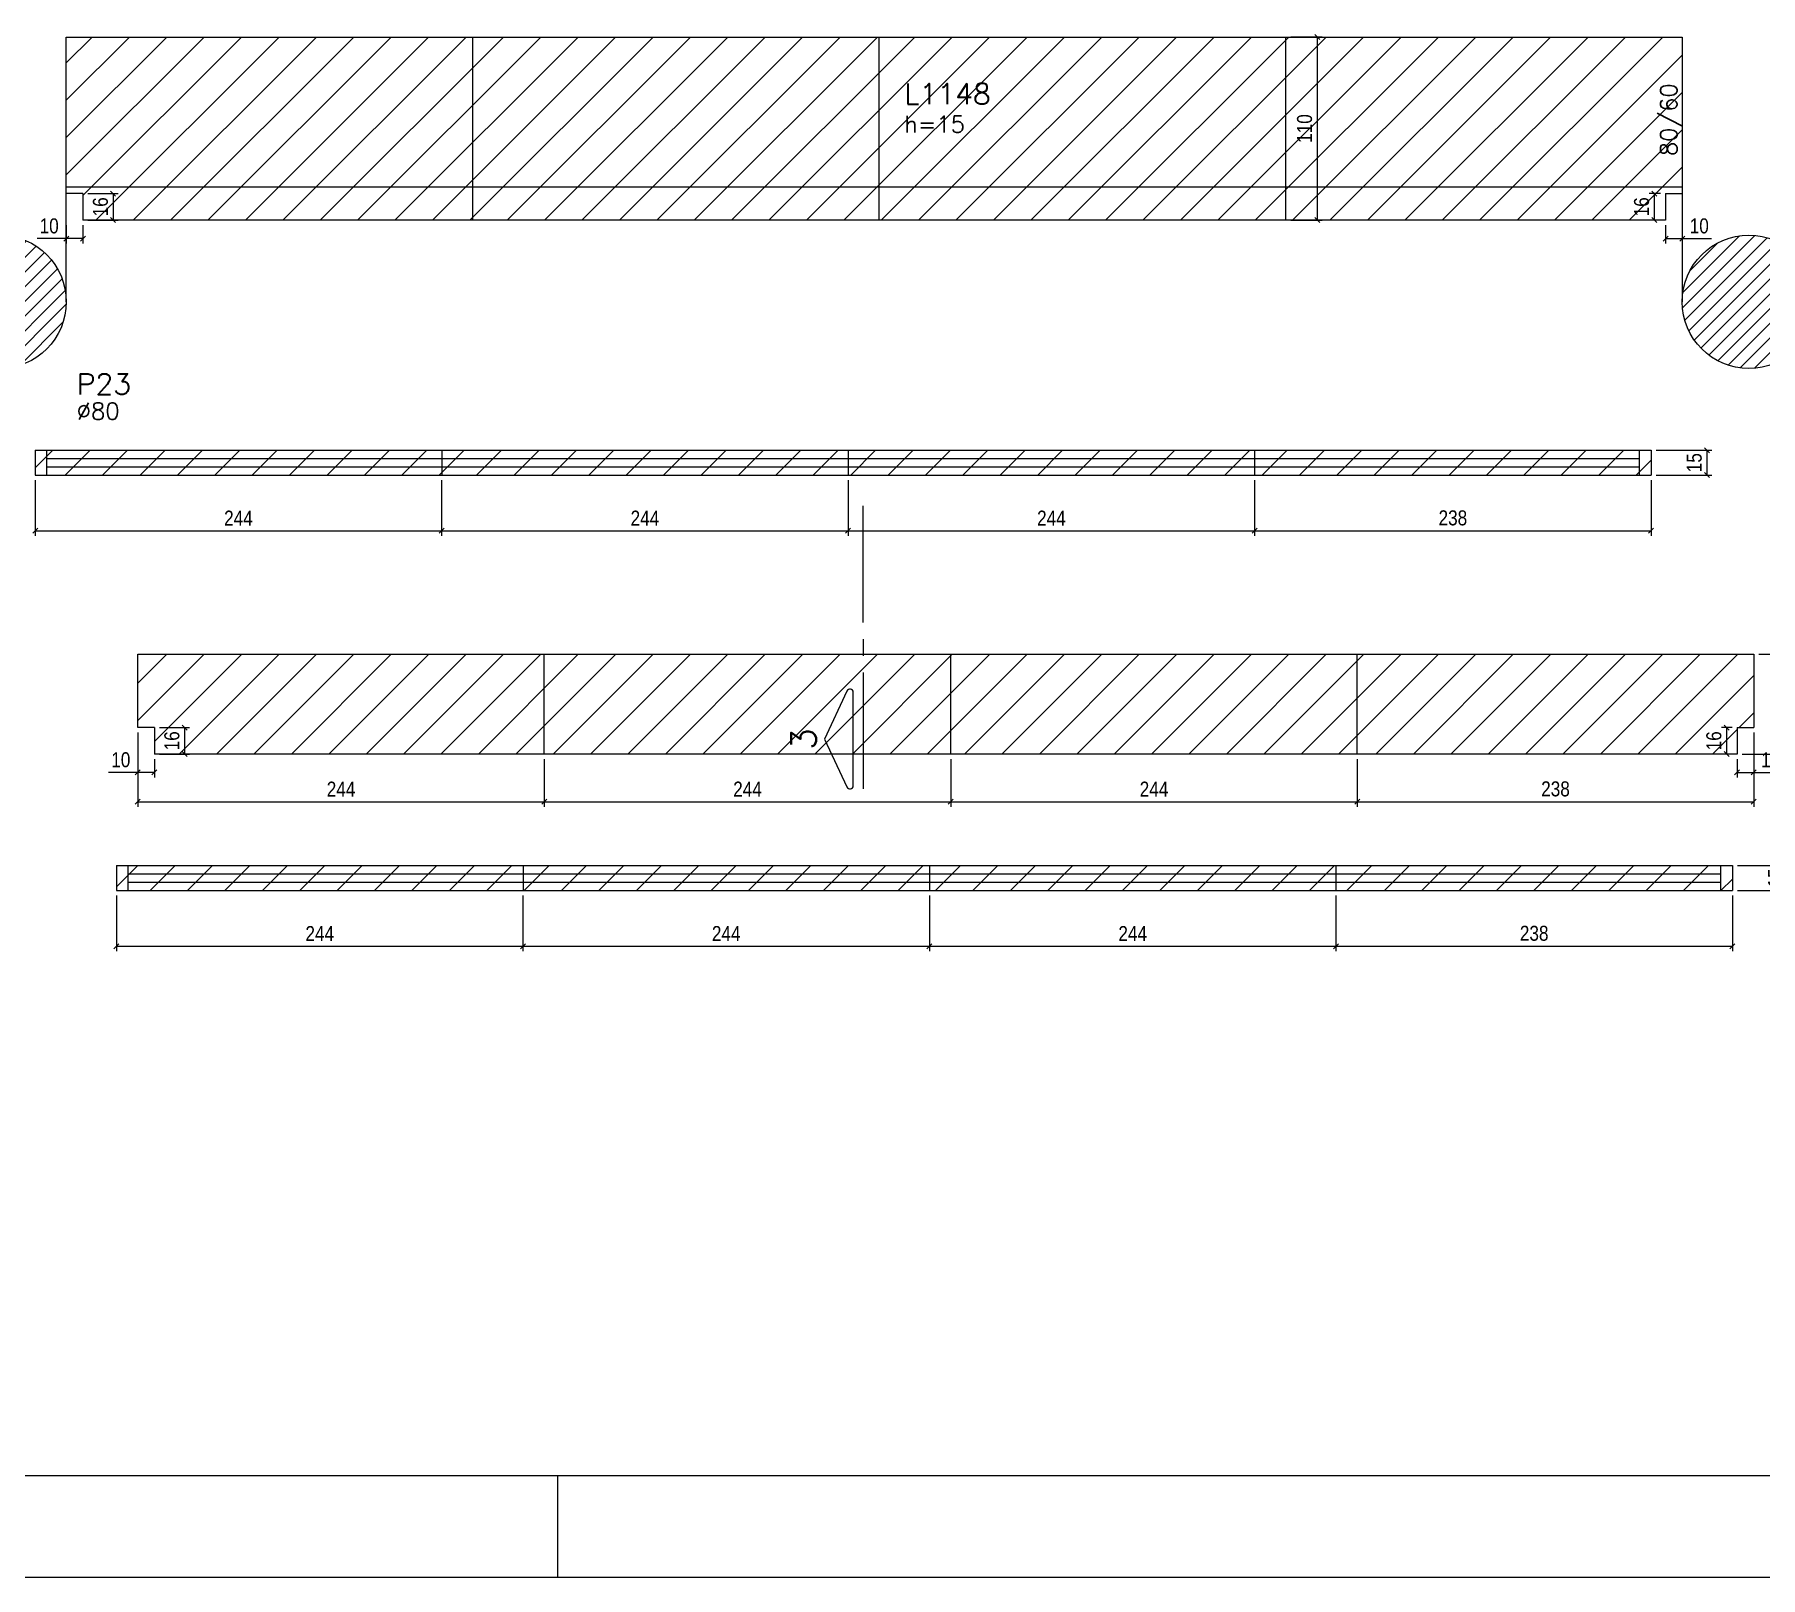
# Model space of a CAD drawing. Extents: x 1860 to 8661, y -614 to 3008.
# Drawn here: x 2708 to 3744, y -614 to 313 of the extents above; entities that cross this region are included whole.
import ezdxf
from ezdxf.enums import TextEntityAlignment as Align

# ---------------------------------------------------------------- set-up
doc = ezdxf.new("R2010")
doc.units = 0
for name, color, linetype in [('242', 12, 'Continuous'), ('COTA', 241, 'Continuous'), ('F-CORTE-INDICAÇÃO', 4, 'Continuous'), ('F-LAJES', 3, 'Continuous'), ('F-LAJES-DIM', 2, 'Continuous'), ('F-LAJES-NOME', 4, 'Continuous'), ('F-PILARES-DIM', 172, 'Continuous'), ('F-PILARES-HACH', 174, 'Continuous'), ('F-PILARES-NOME', 170, 'Continuous'), ('F-PILARES-S', 170, 'Continuous'), ('F-VIGAS', 3, 'Continuous'), ('F-VIGAS-DIM', 2, 'Continuous'), ('Painéis', 200, 'Continuous'), ('SARR_2.2x7', 40, 'Continuous')]:
    doc.layers.add(name, color=color, linetype=linetype)
doc.layers.add('FOLHA', color=255, linetype='Continuous', lineweight=5)
doc.layers.add('Hachura', color=251, linetype='Continuous', lineweight=9)
doc.styles.add('COTA TECNICA-50', font='techl___.ttf', dxfattribs={"height": 9})
doc.styles.add('MCP', font='romans.shx')
doc.styles.add('ROMANS', font='romans.shx')
doc.dimstyles.new('COTA PAINEL-50', dxfattribs={"dimtxt": 9, "dimasz": 3, "dimexe": 3, "dimexo": 3, "dimgap": 3, "dimtad": 1, "dimdec": 1, "dimzin": 12, "dimdsep": 46, "dimtxsty": 'COTA TECNICA-50', "dimblk1": 'OBLIQUE', "dimblk2": 'OBLIQUE', "dimsah": 1, "dimcen": 0.9, "dimclrd": 4, "dimclre": 4, "dimclrt": 240, "dimadec": 1, "dimazin": 3, "dimtfac": 1, "dimtdec": 1, "dimtmove": 0, "dimatfit": 3, "dimfxl": 1, "dimtolj": 1, "dimtzin": 12, "dimarcsym": 0})
pattern_1 = [(45, (3946.89, 636.7516), (-4.419417, 4.419417), [])]
pattern_2 = [(45, (0, 127.807), (-11.22532, 11.22532), [])]

# ---------------------------------------------------------------- blocks, each defined once
blk = doc.blocks.new('*U8')
at = {"layer": 'F-CORTE-INDICAÇÃO'}
for p, q in [((-100, 0), (-170, 0)), ((-80, 0), (-90, 0)), ((-70, 0), (0, 0))]:
    blk.add_line(p, q, dxfattribs=at)
blk.add_lwpolyline([(-112, 6, 0.802585), (-111.2, 9.8), (-140, 23.3), (-168.8, 9.8, 0.802585), (-168, 6)], format="xyb", close=True, dxfattribs=at)
at = {"layer": 'F-CORTE-INDICAÇÃO', "style": 'ROMANS'}
blk.add_attdef('CORTE', text='', height=15, dxfattribs=at).set_placement((-140, 35.8), align=Align.MIDDLE_CENTER)
at = {"layer": 'F-CORTE-INDICAÇÃO', "color": 2, "style": 'ROMANS'}
blk.add_attdef('FOLHA', text='', height=12, dxfattribs=at).set_placement((-140, -10), align=Align.MIDDLE_CENTER)
blk = doc.blocks.new('_Oblique')
at = {"color": 0, "linetype": 'ByBlock', "lineweight": -2}
blk.add_line((-0.5, -0.5), (0.5, 0.5), dxfattribs=at)
blk = doc.blocks.new('*D1103')
at = {"layer": 'COTA', "color": 4, "lineweight": -2, "transparency": 16777216}
for p, q in [((2740.4, 217.3), (2758.5, 217.3)), ((2755.5, 217.3), (2755.5, 201.3)), ((2740.4, 201.3), (2758.5, 201.3))]:
    blk.add_line(p, q, dxfattribs=at)
at = {"layer": 'Defpoints', "color": 0, "transparency": 16777216}
for p in [(2737.4, 217.3), (2737.4, 201.3), (2755.5, 201.3)]:
    blk.add_point(p, dxfattribs=at)
at = {"layer": 'COTA', "color": 4, "lineweight": -2, "transparency": 16777216, "xscale": 3, "yscale": 3, "zscale": 3}
for p, rotation in [((2755.5, 217.3), 90), ((2755.5, 201.3), 270)]:
    blk.add_blockref('_Oblique', p, dxfattribs=dict(at, rotation=rotation))
at = {"layer": 'COTA', "color": 240, "transparency": 16777216, "insert": (2747.9, 209.3), "char_height": 9, "attachment_point": 5, "rotation": 90, "style": 'COTA TECNICA-50'}
blk.add_mtext('\\A1;16', dxfattribs=at)
blk = doc.blocks.new('*D1104')
at = {"layer": 'COTA', "color": 4, "lineweight": -2, "transparency": 16777216}
for p, q in [((2727.4, 198.3), (2727.4, 187.2)), ((2737.4, 198.3), (2737.4, 187.2)), ((2727.4, 190.2), (2709.9, 190.2)), ((2737.4, 190.2), (2727.4, 190.2))]:
    blk.add_line(p, q, dxfattribs=at)
at = {"layer": 'Defpoints', "color": 0, "transparency": 16777216}
for p in [(2727.4, 201.3), (2737.4, 201.3), (2727.4, 190.2)]:
    blk.add_point(p, dxfattribs=at)
at = {"layer": 'COTA', "color": 4, "lineweight": -2, "transparency": 16777216, "xscale": 3, "yscale": 3, "zscale": 3, "rotation": 180}
blk.add_blockref('_Oblique', (2727.4, 190.2), dxfattribs=at)
at = {"layer": 'COTA', "color": 4, "lineweight": -2, "transparency": 16777216, "xscale": 3, "yscale": 3, "zscale": 3}
blk.add_blockref('_Oblique', (2737.4, 190.2), dxfattribs=at)
at = {"layer": 'COTA', "color": 240, "transparency": 16777216, "insert": (2717.1, 197.8), "char_height": 9, "attachment_point": 5, "style": 'COTA TECNICA-50'}
blk.add_mtext('\\A1;10', dxfattribs=at)
blk = doc.blocks.new('*D1101')
at = {"layer": 'COTA', "color": 4, "lineweight": -2, "transparency": 16777216}
for p, q in [((3684.4, 217.3), (3677.6, 217.3)), ((3680.6, 217.3), (3680.6, 201.3)), ((3684.4, 201.3), (3677.6, 201.3))]:
    blk.add_line(p, q, dxfattribs=at)
at = {"layer": 'Defpoints', "color": 0, "transparency": 16777216}
for p in [(3687.4, 217.3), (3680.6, 201.3), (3687.4, 201.3)]:
    blk.add_point(p, dxfattribs=at)
at = {"layer": 'COTA', "color": 4, "lineweight": -2, "transparency": 16777216, "xscale": 3, "yscale": 3, "zscale": 3}
for p, rotation in [((3680.6, 217.3), 90), ((3680.6, 201.3), 270)]:
    blk.add_blockref('_Oblique', p, dxfattribs=dict(at, rotation=rotation))
at = {"layer": 'COTA', "color": 240, "transparency": 16777216, "insert": (3673, 209.3), "char_height": 9, "attachment_point": 5, "rotation": 90, "style": 'COTA TECNICA-50'}
blk.add_mtext('\\A1;16', dxfattribs=at)
blk = doc.blocks.new('*D1102')
at = {"layer": 'COTA', "color": 4, "lineweight": -2, "transparency": 16777216}
for p, q in [((3687.4, 198.3), (3687.4, 187.2)), ((3697.4, 198.3), (3697.4, 187.2)), ((3687.4, 190.2), (3697.4, 190.2)), ((3697.4, 190.2), (3714.9, 190.2))]:
    blk.add_line(p, q, dxfattribs=at)
at = {"layer": 'Defpoints', "color": 0, "transparency": 16777216}
for p in [(3687.4, 201.3), (3697.4, 201.3), (3697.4, 190.2)]:
    blk.add_point(p, dxfattribs=at)
at = {"layer": 'COTA', "color": 4, "lineweight": -2, "transparency": 16777216, "xscale": 3, "yscale": 3, "zscale": 3, "rotation": 180}
blk.add_blockref('_Oblique', (3687.4, 190.2), dxfattribs=at)
at = {"layer": 'COTA', "color": 4, "lineweight": -2, "transparency": 16777216, "xscale": 3, "yscale": 3, "zscale": 3}
blk.add_blockref('_Oblique', (3697.4, 190.2), dxfattribs=at)
at = {"layer": 'COTA', "color": 240, "transparency": 16777216, "insert": (3707.6, 197.8), "char_height": 9, "attachment_point": 5, "style": 'COTA TECNICA-50'}
blk.add_mtext('\\A1;10', dxfattribs=at)
blk = doc.blocks.new('*D1105')
at = {"layer": 'COTA', "color": 4, "lineweight": -2, "transparency": 16777216}
for p, q in [((3462.4, 311.3), (3481.3, 311.3)), ((3478.3, 311.3), (3478.3, 201.3)), ((3462.4, 201.3), (3481.3, 201.3))]:
    blk.add_line(p, q, dxfattribs=at)
at = {"layer": 'Defpoints', "color": 0, "transparency": 16777216}
for p in [(3459.4, 311.3), (3459.4, 201.3), (3478.3, 201.3)]:
    blk.add_point(p, dxfattribs=at)
at = {"layer": 'COTA', "color": 4, "lineweight": -2, "transparency": 16777216, "xscale": 3, "yscale": 3, "zscale": 3}
for p, rotation in [((3478.3, 311.3), 90), ((3478.3, 201.3), 270)]:
    blk.add_blockref('_Oblique', p, dxfattribs=dict(at, rotation=rotation))
at = {"layer": 'COTA', "color": 240, "transparency": 16777216, "insert": (3470.7, 256.3), "char_height": 9, "attachment_point": 5, "rotation": 90, "style": 'COTA TECNICA-50'}
blk.add_mtext('\\A1;110', dxfattribs=at)
blk = doc.blocks.new('*D1106')
at = {"layer": 'COTA', "color": 4, "lineweight": -2, "transparency": 16777216}
for p, q in [((2708.7, 45.2), (2708.7, 11.8)), ((2952.7, 45.2), (2952.7, 11.8)), ((2708.7, 14.8), (2952.7, 14.8))]:
    blk.add_line(p, q, dxfattribs=at)
at = {"layer": 'Defpoints', "color": 0, "transparency": 16777216}
for p in [(2708.7, 48.2), (2952.7, 48.2), (2952.7, 14.8)]:
    blk.add_point(p, dxfattribs=at)
at = {"layer": 'COTA', "color": 4, "lineweight": -2, "transparency": 16777216, "xscale": 3, "yscale": 3, "zscale": 3, "rotation": 180}
blk.add_blockref('_Oblique', (2708.7, 14.8), dxfattribs=at)
at = {"layer": 'COTA', "color": 4, "lineweight": -2, "transparency": 16777216, "xscale": 3, "yscale": 3, "zscale": 3}
blk.add_blockref('_Oblique', (2952.7, 14.8), dxfattribs=at)
at = {"layer": 'COTA', "color": 240, "transparency": 16777216, "insert": (2830.7, 22.4), "char_height": 9, "attachment_point": 5, "style": 'COTA TECNICA-50'}
blk.add_mtext('\\A1;244', dxfattribs=at)
blk = doc.blocks.new('*D1107')
at = {"layer": 'COTA', "color": 4, "lineweight": -2, "transparency": 16777216}
for p, q in [((2952.7, 45.2), (2952.7, 11.8)), ((3196.7, 45.2), (3196.7, 11.8)), ((2952.7, 14.8), (3196.7, 14.8))]:
    blk.add_line(p, q, dxfattribs=at)
at = {"layer": 'Defpoints', "color": 0, "transparency": 16777216}
for p in [(2952.7, 48.2), (3196.7, 48.2), (3196.7, 14.8)]:
    blk.add_point(p, dxfattribs=at)
at = {"layer": 'COTA', "color": 4, "lineweight": -2, "transparency": 16777216, "xscale": 3, "yscale": 3, "zscale": 3, "rotation": 180}
blk.add_blockref('_Oblique', (2952.7, 14.8), dxfattribs=at)
at = {"layer": 'COTA', "color": 4, "lineweight": -2, "transparency": 16777216, "xscale": 3, "yscale": 3, "zscale": 3}
blk.add_blockref('_Oblique', (3196.7, 14.8), dxfattribs=at)
at = {"layer": 'COTA', "color": 240, "transparency": 16777216, "insert": (3074.7, 22.4), "char_height": 9, "attachment_point": 5, "style": 'COTA TECNICA-50'}
blk.add_mtext('\\A1;244', dxfattribs=at)
blk = doc.blocks.new('*D1108')
at = {"layer": 'COTA', "color": 4, "lineweight": -2, "transparency": 16777216}
for p, q in [((3196.7, 45.2), (3196.7, 11.8)), ((3440.7, 45.2), (3440.7, 11.8)), ((3196.7, 14.8), (3440.7, 14.8))]:
    blk.add_line(p, q, dxfattribs=at)
at = {"layer": 'Defpoints', "color": 0, "transparency": 16777216}
for p in [(3196.7, 48.2), (3440.7, 48.2), (3440.7, 14.8)]:
    blk.add_point(p, dxfattribs=at)
at = {"layer": 'COTA', "color": 4, "lineweight": -2, "transparency": 16777216, "xscale": 3, "yscale": 3, "zscale": 3, "rotation": 180}
blk.add_blockref('_Oblique', (3196.7, 14.8), dxfattribs=at)
at = {"layer": 'COTA', "color": 4, "lineweight": -2, "transparency": 16777216, "xscale": 3, "yscale": 3, "zscale": 3}
blk.add_blockref('_Oblique', (3440.7, 14.8), dxfattribs=at)
at = {"layer": 'COTA', "color": 240, "transparency": 16777216, "insert": (3318.7, 22.4), "char_height": 9, "attachment_point": 5, "style": 'COTA TECNICA-50'}
blk.add_mtext('\\A1;244', dxfattribs=at)
blk = doc.blocks.new('*D1109')
at = {"layer": 'COTA', "color": 4, "lineweight": -2, "transparency": 16777216}
for p, q in [((3440.7, 45.2), (3440.7, 11.8)), ((3678.7, 45.2), (3678.7, 11.8)), ((3440.7, 14.8), (3678.7, 14.8))]:
    blk.add_line(p, q, dxfattribs=at)
at = {"layer": 'Defpoints', "color": 0, "transparency": 16777216}
for p in [(3440.7, 48.2), (3678.7, 48.2), (3678.7, 14.8)]:
    blk.add_point(p, dxfattribs=at)
at = {"layer": 'COTA', "color": 4, "lineweight": -2, "transparency": 16777216, "xscale": 3, "yscale": 3, "zscale": 3, "rotation": 180}
blk.add_blockref('_Oblique', (3440.7, 14.8), dxfattribs=at)
at = {"layer": 'COTA', "color": 4, "lineweight": -2, "transparency": 16777216, "xscale": 3, "yscale": 3, "zscale": 3}
blk.add_blockref('_Oblique', (3678.7, 14.8), dxfattribs=at)
at = {"layer": 'COTA', "color": 240, "transparency": 16777216, "insert": (3559.7, 22.5), "char_height": 9, "attachment_point": 5, "style": 'COTA TECNICA-50'}
blk.add_mtext('\\A1;238', dxfattribs=at)
blk = doc.blocks.new('*D1110')
at = {"layer": 'COTA', "color": 4, "lineweight": -2, "transparency": 16777216}
for p, q in [((3681.7, 63.2), (3715.2, 63.2)), ((3712.2, 63.2), (3712.2, 48.2)), ((3681.7, 48.2), (3715.2, 48.2))]:
    blk.add_line(p, q, dxfattribs=at)
at = {"layer": 'Defpoints', "color": 0, "transparency": 16777216}
for p in [(3678.7, 63.2), (3678.7, 48.2), (3712.2, 48.2)]:
    blk.add_point(p, dxfattribs=at)
at = {"layer": 'COTA', "color": 4, "lineweight": -2, "transparency": 16777216, "xscale": 3, "yscale": 3, "zscale": 3}
for p, rotation in [((3712.2, 63.2), 90), ((3712.2, 48.2), 270)]:
    blk.add_blockref('_Oblique', p, dxfattribs=dict(at, rotation=rotation))
at = {"layer": 'COTA', "color": 240, "transparency": 16777216, "insert": (3704.6, 55.7), "char_height": 9, "attachment_point": 5, "rotation": 90, "style": 'COTA TECNICA-50'}
blk.add_mtext('\\A1;15', dxfattribs=at)
blk = doc.blocks.new('*D1242')
at = {"layer": 'COTA', "color": 4, "lineweight": -2, "transparency": 16777216}
for p, q in [((2770.3, -106.3), (2770.3, -150.9)), ((3014.3, -122.3), (3014.3, -150.9)), ((2770.3, -147.9), (3014.3, -147.9))]:
    blk.add_line(p, q, dxfattribs=at)
at = {"layer": 'Defpoints', "color": 0, "transparency": 16777216}
for p in [(2770.3, -103.3), (3014.3, -119.3), (3014.3, -147.9)]:
    blk.add_point(p, dxfattribs=at)
at = {"layer": 'COTA', "color": 4, "lineweight": -2, "transparency": 16777216, "xscale": 3, "yscale": 3, "zscale": 3, "rotation": 180}
blk.add_blockref('_Oblique', (2770.3, -147.9), dxfattribs=at)
at = {"layer": 'COTA', "color": 4, "lineweight": -2, "transparency": 16777216, "xscale": 3, "yscale": 3, "zscale": 3}
blk.add_blockref('_Oblique', (3014.3, -147.9), dxfattribs=at)
at = {"layer": 'COTA', "color": 240, "transparency": 16777216, "insert": (2892.3, -140.3), "char_height": 9, "attachment_point": 5, "style": 'COTA TECNICA-50'}
blk.add_mtext('\\A1;244', dxfattribs=at)
blk = doc.blocks.new('*D1243')
at = {"layer": 'COTA', "color": 4, "lineweight": -2, "transparency": 16777216}
for p, q in [((3014.3, -122.3), (3014.3, -150.9)), ((3258.3, -122.3), (3258.3, -150.9)), ((3014.3, -147.9), (3258.3, -147.9))]:
    blk.add_line(p, q, dxfattribs=at)
at = {"layer": 'Defpoints', "color": 0, "transparency": 16777216}
for p in [(3014.3, -119.3), (3258.3, -119.3), (3258.3, -147.9)]:
    blk.add_point(p, dxfattribs=at)
at = {"layer": 'COTA', "color": 4, "lineweight": -2, "transparency": 16777216, "xscale": 3, "yscale": 3, "zscale": 3, "rotation": 180}
blk.add_blockref('_Oblique', (3014.3, -147.9), dxfattribs=at)
at = {"layer": 'COTA', "color": 4, "lineweight": -2, "transparency": 16777216, "xscale": 3, "yscale": 3, "zscale": 3}
blk.add_blockref('_Oblique', (3258.3, -147.9), dxfattribs=at)
at = {"layer": 'COTA', "color": 240, "transparency": 16777216, "insert": (3136.3, -140.3), "char_height": 9, "attachment_point": 5, "style": 'COTA TECNICA-50'}
blk.add_mtext('\\A1;244', dxfattribs=at)
blk = doc.blocks.new('*D1244')
at = {"layer": 'COTA', "color": 4, "lineweight": -2, "transparency": 16777216}
for p, q in [((3258.3, -122.3), (3258.3, -150.9)), ((3502.3, -122.3), (3502.3, -150.9)), ((3258.3, -147.9), (3502.3, -147.9))]:
    blk.add_line(p, q, dxfattribs=at)
at = {"layer": 'Defpoints', "color": 0, "transparency": 16777216}
for p in [(3258.3, -119.3), (3502.3, -119.3), (3502.3, -147.9)]:
    blk.add_point(p, dxfattribs=at)
at = {"layer": 'COTA', "color": 4, "lineweight": -2, "transparency": 16777216, "xscale": 3, "yscale": 3, "zscale": 3, "rotation": 180}
blk.add_blockref('_Oblique', (3258.3, -147.9), dxfattribs=at)
at = {"layer": 'COTA', "color": 4, "lineweight": -2, "transparency": 16777216, "xscale": 3, "yscale": 3, "zscale": 3}
blk.add_blockref('_Oblique', (3502.3, -147.9), dxfattribs=at)
at = {"layer": 'COTA', "color": 240, "transparency": 16777216, "insert": (3380.3, -140.3), "char_height": 9, "attachment_point": 5, "style": 'COTA TECNICA-50'}
blk.add_mtext('\\A1;244', dxfattribs=at)
blk = doc.blocks.new('*D1245')
at = {"layer": 'COTA', "color": 4, "lineweight": -2, "transparency": 16777216}
for p, q in [((3727.3, -103.3), (3721, -103.3)), ((3724, -103.3), (3724, -119.3)), ((3727.3, -119.3), (3721, -119.3))]:
    blk.add_line(p, q, dxfattribs=at)
at = {"layer": 'Defpoints', "color": 0, "transparency": 16777216}
for p in [(3730.3, -103.3), (3724, -119.3), (3730.3, -119.3)]:
    blk.add_point(p, dxfattribs=at)
at = {"layer": 'COTA', "color": 4, "lineweight": -2, "transparency": 16777216, "xscale": 3, "yscale": 3, "zscale": 3}
for p, rotation in [((3724, -103.3), 90), ((3724, -119.3), 270)]:
    blk.add_blockref('_Oblique', p, dxfattribs=dict(at, rotation=rotation))
at = {"layer": 'COTA', "color": 240, "transparency": 16777216, "insert": (3716.4, -111.3), "char_height": 9, "attachment_point": 5, "rotation": 90, "style": 'COTA TECNICA-50'}
blk.add_mtext('\\A1;16', dxfattribs=at)
blk = doc.blocks.new('*D1246')
at = {"layer": 'COTA', "color": 4, "lineweight": -2, "transparency": 16777216}
for p, q in [((3730.3, -122.3), (3730.3, -133.3)), ((3740.3, -122.3), (3740.3, -133.3)), ((3730.3, -130.3), (3740.3, -130.3)), ((3740.3, -130.3), (3757.8, -130.3))]:
    blk.add_line(p, q, dxfattribs=at)
at = {"layer": 'Defpoints', "color": 0, "transparency": 16777216}
for p in [(3730.3, -119.3), (3740.3, -119.3), (3740.3, -130.3)]:
    blk.add_point(p, dxfattribs=at)
at = {"layer": 'COTA', "color": 4, "lineweight": -2, "transparency": 16777216, "xscale": 3, "yscale": 3, "zscale": 3, "rotation": 180}
blk.add_blockref('_Oblique', (3730.3, -130.3), dxfattribs=at)
at = {"layer": 'COTA', "color": 4, "lineweight": -2, "transparency": 16777216, "xscale": 3, "yscale": 3, "zscale": 3}
blk.add_blockref('_Oblique', (3740.3, -130.3), dxfattribs=at)
at = {"layer": 'COTA', "color": 240, "transparency": 16777216, "insert": (3750.5, -122.7), "char_height": 9, "attachment_point": 5, "style": 'COTA TECNICA-50'}
blk.add_mtext('\\A1;10', dxfattribs=at)
blk = doc.blocks.new('*D1235')
at = {"layer": 'COTA', "color": 4, "lineweight": -2, "transparency": 16777216}
for p, q in [((2783.3, -103.3), (2801.4, -103.3)), ((2798.4, -103.3), (2798.4, -119.3)), ((2783.3, -119.3), (2801.4, -119.3))]:
    blk.add_line(p, q, dxfattribs=at)
at = {"layer": 'Defpoints', "color": 0, "transparency": 16777216}
for p in [(2780.3, -103.3), (2780.3, -119.3), (2798.4, -119.3)]:
    blk.add_point(p, dxfattribs=at)
at = {"layer": 'COTA', "color": 4, "lineweight": -2, "transparency": 16777216, "xscale": 3, "yscale": 3, "zscale": 3}
for p, rotation in [((2798.4, -103.3), 90), ((2798.4, -119.3), 270)]:
    blk.add_blockref('_Oblique', p, dxfattribs=dict(at, rotation=rotation))
at = {"layer": 'COTA', "color": 240, "transparency": 16777216, "insert": (2790.8, -111.3), "char_height": 9, "attachment_point": 5, "rotation": 90, "style": 'COTA TECNICA-50'}
blk.add_mtext('\\A1;16', dxfattribs=at)
blk = doc.blocks.new('*D1236')
at = {"layer": 'COTA', "color": 4, "lineweight": -2, "transparency": 16777216}
for p, q in [((2770.3, -122.3), (2770.3, -133.3)), ((2780.3, -122.3), (2780.3, -133.3)), ((2770.3, -130.3), (2752.8, -130.3)), ((2780.3, -130.3), (2770.3, -130.3))]:
    blk.add_line(p, q, dxfattribs=at)
at = {"layer": 'Defpoints', "color": 0, "transparency": 16777216}
for p in [(2770.3, -119.3), (2780.3, -119.3), (2770.3, -130.3)]:
    blk.add_point(p, dxfattribs=at)
at = {"layer": 'COTA', "color": 4, "lineweight": -2, "transparency": 16777216, "xscale": 3, "yscale": 3, "zscale": 3, "rotation": 180}
blk.add_blockref('_Oblique', (2770.3, -130.3), dxfattribs=at)
at = {"layer": 'COTA', "color": 4, "lineweight": -2, "transparency": 16777216, "xscale": 3, "yscale": 3, "zscale": 3}
blk.add_blockref('_Oblique', (2780.3, -130.3), dxfattribs=at)
at = {"layer": 'COTA', "color": 240, "transparency": 16777216, "insert": (2760.1, -122.7), "char_height": 9, "attachment_point": 5, "style": 'COTA TECNICA-50'}
blk.add_mtext('\\A1;10', dxfattribs=at)
blk = doc.blocks.new('*D1262')
at = {"layer": 'COTA', "color": 4, "lineweight": -2, "transparency": 16777216}
for p, q in [((2757.5, -204.2), (2757.5, -237.6)), ((3001.5, -204.2), (3001.5, -237.6)), ((2757.5, -234.6), (3001.5, -234.6))]:
    blk.add_line(p, q, dxfattribs=at)
at = {"layer": 'Defpoints', "color": 0, "transparency": 16777216}
for p in [(2757.5, -201.2), (3001.5, -201.2), (3001.5, -234.6)]:
    blk.add_point(p, dxfattribs=at)
at = {"layer": 'COTA', "color": 4, "lineweight": -2, "transparency": 16777216, "xscale": 3, "yscale": 3, "zscale": 3, "rotation": 180}
blk.add_blockref('_Oblique', (2757.5, -234.6), dxfattribs=at)
at = {"layer": 'COTA', "color": 4, "lineweight": -2, "transparency": 16777216, "xscale": 3, "yscale": 3, "zscale": 3}
blk.add_blockref('_Oblique', (3001.5, -234.6), dxfattribs=at)
at = {"layer": 'COTA', "color": 240, "transparency": 16777216, "insert": (2879.5, -227), "char_height": 9, "attachment_point": 5, "style": 'COTA TECNICA-50'}
blk.add_mtext('\\A1;244', dxfattribs=at)
blk = doc.blocks.new('*D1263')
at = {"layer": 'COTA', "color": 4, "lineweight": -2, "transparency": 16777216}
for p, q in [((3001.5, -204.2), (3001.5, -237.6)), ((3245.5, -204.2), (3245.5, -237.6)), ((3001.5, -234.6), (3245.5, -234.6))]:
    blk.add_line(p, q, dxfattribs=at)
at = {"layer": 'Defpoints', "color": 0, "transparency": 16777216}
for p in [(3001.5, -201.2), (3245.5, -201.2), (3245.5, -234.6)]:
    blk.add_point(p, dxfattribs=at)
at = {"layer": 'COTA', "color": 4, "lineweight": -2, "transparency": 16777216, "xscale": 3, "yscale": 3, "zscale": 3, "rotation": 180}
blk.add_blockref('_Oblique', (3001.5, -234.6), dxfattribs=at)
at = {"layer": 'COTA', "color": 4, "lineweight": -2, "transparency": 16777216, "xscale": 3, "yscale": 3, "zscale": 3}
blk.add_blockref('_Oblique', (3245.5, -234.6), dxfattribs=at)
at = {"layer": 'COTA', "color": 240, "transparency": 16777216, "insert": (3123.5, -227), "char_height": 9, "attachment_point": 5, "style": 'COTA TECNICA-50'}
blk.add_mtext('\\A1;244', dxfattribs=at)
blk = doc.blocks.new('*D1264')
at = {"layer": 'COTA', "color": 4, "lineweight": -2, "transparency": 16777216}
for p, q in [((3245.5, -204.2), (3245.5, -237.6)), ((3489.5, -204.2), (3489.5, -237.6)), ((3245.5, -234.6), (3489.5, -234.6))]:
    blk.add_line(p, q, dxfattribs=at)
at = {"layer": 'Defpoints', "color": 0, "transparency": 16777216}
for p in [(3245.5, -201.2), (3489.5, -201.2), (3489.5, -234.6)]:
    blk.add_point(p, dxfattribs=at)
at = {"layer": 'COTA', "color": 4, "lineweight": -2, "transparency": 16777216, "xscale": 3, "yscale": 3, "zscale": 3, "rotation": 180}
blk.add_blockref('_Oblique', (3245.5, -234.6), dxfattribs=at)
at = {"layer": 'COTA', "color": 4, "lineweight": -2, "transparency": 16777216, "xscale": 3, "yscale": 3, "zscale": 3}
blk.add_blockref('_Oblique', (3489.5, -234.6), dxfattribs=at)
at = {"layer": 'COTA', "color": 240, "transparency": 16777216, "insert": (3367.5, -227), "char_height": 9, "attachment_point": 5, "style": 'COTA TECNICA-50'}
blk.add_mtext('\\A1;244', dxfattribs=at)
blk = doc.blocks.new('*D1238')
at = {"layer": 'COTA', "color": 4, "lineweight": -2, "transparency": 16777216}
for p, q in [((3489.5, -204.2), (3489.5, -237.6)), ((3727.5, -204.2), (3727.5, -237.6)), ((3489.5, -234.6), (3727.5, -234.6))]:
    blk.add_line(p, q, dxfattribs=at)
at = {"layer": 'Defpoints', "color": 0, "transparency": 16777216}
for p in [(3489.5, -201.2), (3727.5, -201.2), (3727.5, -234.6)]:
    blk.add_point(p, dxfattribs=at)
at = {"layer": 'COTA', "color": 4, "lineweight": -2, "transparency": 16777216, "xscale": 3, "yscale": 3, "zscale": 3, "rotation": 180}
blk.add_blockref('_Oblique', (3489.5, -234.6), dxfattribs=at)
at = {"layer": 'COTA', "color": 4, "lineweight": -2, "transparency": 16777216, "xscale": 3, "yscale": 3, "zscale": 3}
blk.add_blockref('_Oblique', (3727.5, -234.6), dxfattribs=at)
at = {"layer": 'COTA', "color": 240, "transparency": 16777216, "insert": (3608.5, -226.9), "char_height": 9, "attachment_point": 5, "style": 'COTA TECNICA-50'}
blk.add_mtext('\\A1;238', dxfattribs=at)
blk = doc.blocks.new('*D1239')
at = {"layer": 'COTA', "color": 4, "lineweight": -2, "transparency": 16777216}
for p, q in [((3730.5, -186.2), (3764, -186.2)), ((3761, -186.2), (3761, -201.2)), ((3730.5, -201.2), (3764, -201.2))]:
    blk.add_line(p, q, dxfattribs=at)
at = {"layer": 'Defpoints', "color": 0, "transparency": 16777216}
for p in [(3727.5, -186.2), (3727.5, -201.2), (3761, -201.2)]:
    blk.add_point(p, dxfattribs=at)
at = {"layer": 'COTA', "color": 4, "lineweight": -2, "transparency": 16777216, "xscale": 3, "yscale": 3, "zscale": 3}
for p, rotation in [((3761, -186.2), 90), ((3761, -201.2), 270)]:
    blk.add_blockref('_Oblique', p, dxfattribs=dict(at, rotation=rotation))
at = {"layer": 'COTA', "color": 240, "transparency": 16777216, "insert": (3753.4, -193.7), "char_height": 9, "attachment_point": 5, "rotation": 90, "style": 'COTA TECNICA-50'}
blk.add_mtext('\\A1;15', dxfattribs=at)
blk = doc.blocks.new('*D1240')
at = {"layer": 'COTA', "color": 4, "lineweight": -2, "transparency": 16777216}
for p, q in [((3740.3, -106.3), (3740.3, -150.9)), ((3502.3, -122.3), (3502.3, -150.9)), ((3502.3, -147.9), (3740.3, -147.9))]:
    blk.add_line(p, q, dxfattribs=at)
at = {"layer": 'Defpoints', "color": 0, "transparency": 16777216}
for p in [(3740.3, -103.3), (3502.3, -119.3), (3740.3, -147.9)]:
    blk.add_point(p, dxfattribs=at)
at = {"layer": 'COTA', "color": 4, "lineweight": -2, "transparency": 16777216, "xscale": 3, "yscale": 3, "zscale": 3, "rotation": 180}
blk.add_blockref('_Oblique', (3502.3, -147.9), dxfattribs=at)
at = {"layer": 'COTA', "color": 4, "lineweight": -2, "transparency": 16777216, "xscale": 3, "yscale": 3, "zscale": 3}
blk.add_blockref('_Oblique', (3740.3, -147.9), dxfattribs=at)
at = {"layer": 'COTA', "color": 240, "transparency": 16777216, "insert": (3621.3, -140.2), "char_height": 9, "attachment_point": 5, "style": 'COTA TECNICA-50'}
blk.add_mtext('\\A1;238', dxfattribs=at)
blk = doc.blocks.new('*D1241')
at = {"layer": 'COTA', "color": 4, "lineweight": -2, "transparency": 16777216}
for p, q in [((3743.3, -59.3), (3781.4, -59.3)), ((3778.4, -119.3), (3778.4, -59.3)), ((3733.3, -119.3), (3781.4, -119.3))]:
    blk.add_line(p, q, dxfattribs=at)
at = {"layer": 'Defpoints', "color": 0, "transparency": 16777216}
for p in [(3740.3, -59.3), (3778.4, -59.3), (3730.3, -119.3)]:
    blk.add_point(p, dxfattribs=at)
at = {"layer": 'COTA', "color": 4, "lineweight": -2, "transparency": 16777216, "xscale": 3, "yscale": 3, "zscale": 3}
for p, rotation in [((3778.4, -59.3), 90), ((3778.4, -119.3), 270)]:
    blk.add_blockref('_Oblique', p, dxfattribs=dict(at, rotation=rotation))
at = {"layer": 'COTA', "color": 240, "transparency": 16777216, "insert": (3770.8, -89.3), "char_height": 9, "attachment_point": 5, "rotation": 90, "style": 'COTA TECNICA-50'}
blk.add_mtext('\\A1;60', dxfattribs=at)

msp = doc.modelspace()

# ---------------------------------------------------------------- hatches: boundary and pattern name
at = {"layer": 'F-PILARES-HACH', "linetype": 'Continuous'}
h = msp.add_hatch(dxfattribs=at)
h.set_pattern_fill('ANSI31', color=256, scale=50)
h.set_pattern_definition(pattern_1)
edge = h.paths.add_edge_path()
edge.add_arc((2687.39, 152.25), 40, 0, 360)
h = msp.add_hatch(dxfattribs=at)
h.set_pattern_fill('ANSI31', color=256, scale=50)
h.set_pattern_definition(pattern_1)
edge = h.paths.add_edge_path()
edge.add_arc((3737.39, 152.25), 40, 0, 360)
at = {"layer": 'Hachura', "linetype": 'ByBlock'}
h = msp.add_hatch(dxfattribs=at)
h.set_pattern_fill('ANSI31', color=256, scale=5)
h.set_pattern_definition(pattern_2)
h.paths.add_polyline_path([(2971.39, 221.25), (2971.39, 311.25), (2727.39, 311.25), (2727.39, 221.25)])
h.paths.add_polyline_path([(3215.39, 221.25), (3215.39, 311.25), (2971.39, 311.25), (2971.39, 221.25)])
h.paths.add_polyline_path([(2971.39, 201.25), (2971.39, 221.25), (2727.39, 221.25), (2727.39, 217.25), (2737.39, 217.25), (2737.39, 201.25)])
h.paths.add_polyline_path([(3215.39, 201.25), (3215.39, 221.25), (2971.39, 221.25), (2971.39, 201.25)])
h.paths.add_polyline_path([(3215.39, 221.25), (3215.39, 201.25), (3459.39, 201.25), (3459.39, 221.25)])
h.paths.add_polyline_path([(3459.39, 221.25), (3459.39, 311.25), (3397.39, 311.25), (3215.39, 311.25), (3215.39, 221.25)])
h.paths.add_polyline_path([(3459.39, 311.25), (3459.39, 221.25), (3697.39, 221.25), (3697.39, 311.25)])
h.paths.add_polyline_path([(3459.39, 221.25), (3459.39, 201.25), (3687.39, 201.25), (3687.39, 217.25), (3697.39, 217.25), (3697.39, 221.25)])
h = msp.add_hatch(dxfattribs=at)
h.set_pattern_fill('ANSI31', color=256, scale=5)
h.set_pattern_definition(pattern_2)
h.paths.add_polyline_path([(2952.72, 48.23), (2952.72, 63.23), (2708.72, 63.23), (2708.72, 48.23)])
h.paths.add_polyline_path([(3196.72, 48.23), (3196.72, 63.23), (2952.72, 63.23), (2952.72, 48.23)])
h.paths.add_polyline_path([(3440.72, 48.23), (3440.72, 63.23), (3196.72, 63.23), (3196.72, 48.23)])
h.paths.add_polyline_path([(3678.72, 48.23), (3678.72, 63.23), (3440.72, 63.23), (3440.72, 48.23)])
h = msp.add_hatch(dxfattribs=at)
h.set_pattern_fill('ANSI31', color=256, scale=5)
h.set_pattern_definition([(45, (31.793, 80.894), (-11.22532, 11.22532), [])])
h.paths.add_polyline_path([(3014.3, -59.27), (2770.3, -59.27), (2770.3, -103.27), (2780.3, -103.27), (2780.3, -119.27), (3014.3, -119.27)])
h.paths.add_polyline_path([(3258.3, -59.27), (3014.3, -59.27), (3014.3, -119.27), (3258.3, -119.27)])
h.paths.add_polyline_path([(3502.3, -59.27), (3258.3, -59.27), (3258.3, -119.27), (3502.3, -119.27)])
h.paths.add_polyline_path([(3740.3, -59.27), (3502.3, -59.27), (3502.3, -119.27), (3730.3, -119.27), (3730.3, -103.27), (3740.3, -103.27)])
h.paths.add_polyline_path([(3725.27, -119.81), (3725.27, -103.34), (3706.74, -103.34), (3706.74, -119.81)], flags=9)
h = msp.add_hatch(dxfattribs=at)
h.set_pattern_fill('ANSI31', color=256, scale=5)
h.set_pattern_definition([(45, (74.703, -165.228), (-11.22532, 11.22532), [])])
h.paths.add_polyline_path([(3001.54, -201.19), (3001.54, -186.19), (2757.54, -186.19), (2757.54, -201.19)])
h.paths.add_polyline_path([(3001.54, -186.19), (3001.54, -201.19), (3245.54, -201.19), (3245.54, -186.19)])
h.paths.add_polyline_path([(3489.54, -201.19), (3489.54, -186.19), (3245.54, -186.19), (3245.54, -201.19)])
h.paths.add_polyline_path([(3489.54, -186.19), (3489.54, -201.19), (3727.54, -201.19), (3727.54, -186.19)])

# ---------------------------------------------------------------- linework, layer by layer
at = {"color": 30}
msp.add_line((8600.49, -552.63), (2012.11, -552.63), dxfattribs=at)
at = {"layer": '242', "linetype": 'Continuous'}
msp.add_line((3737.39, 152.25), (3737.39, 152.25), dxfattribs=at)
at = {"layer": 'F-LAJES', "linetype": 'Continuous'}
msp.add_line((2727.39, 221.25), (3697.39, 221.25), dxfattribs=at)
at = {"layer": 'F-PILARES-S', "linetype": 'Continuous'}
for centre in [(2687.39, 152.25), (3737.39, 152.25)]:
    msp.add_circle(centre, 40, dxfattribs=at)
at = {"layer": 'F-VIGAS'}
for points in [[(2727.39, 311.25), (3397.39, 311.25)], [(2727.39, 152.25), (2727.39, 311.25)], [(3397.39, 311.25), (3697.39, 311.25)], [(3697.39, 311.25), (3697.39, 152.25)]]:
    msp.add_lwpolyline(points, dxfattribs=at)
at = {"layer": 'FOLHA'}
for p, q in [((3022.3, -552.63), (3022.3, -613.6)), ((8661.45, -613.6), (1859.7, -613.6))]:
    msp.add_line(p, q, dxfattribs=at)
at = {"layer": 'Painéis'}
for p, q in [((2971.39, 201.25), (2971.39, 311.25)), ((3215.39, 201.25), (3215.39, 311.25)), ((3459.39, 201.25), (3459.39, 311.25)), ((2737.39, 217.25), (2727.39, 217.25)), ((2737.39, 217.25), (2737.39, 201.25)), ((3687.39, 217.25), (3687.39, 201.25)), ((3687.39, 217.25), (3697.39, 217.25)), ((2708.72, 63.23), (3678.72, 63.23)), ((2708.72, 63.23), (2708.72, 48.23)), ((2952.72, 63.23), (2952.72, 48.23)), ((3196.72, 63.23), (3196.72, 48.23)), ((3440.72, 63.23), (3440.72, 48.23)), ((3678.72, 63.23), (3678.72, 48.23)), ((2708.72, 48.23), (3678.72, 48.23)), ((2780.3, -103.27), (2770.3, -103.27)), ((2780.3, -103.27), (2780.3, -119.27)), ((3730.3, -103.27), (3730.3, -119.27)), ((3730.3, -103.27), (3740.3, -103.27)), ((3730.3, -119.27), (2780.3, -119.27)), ((2757.54, -186.19), (3727.54, -186.19)), ((2757.54, -186.19), (2757.54, -201.19)), ((3001.54, -186.19), (3001.54, -201.19)), ((3245.54, -186.19), (3245.54, -201.19)), ((3489.54, -186.19), (3489.54, -201.19)), ((3727.54, -186.19), (3727.54, -201.19)), ((2757.54, -201.19), (3727.54, -201.19))]:
    msp.add_line(p, q, dxfattribs=at)
for points in [[(3687.39, 201.25), (2737.39, 201.25)], [(2770.3, -59.27), (3740.3, -59.27)], [(2770.3, -103.27), (2770.3, -59.27)], [(3014.3, -119.27), (3014.3, -59.27)], [(3258.3, -119.27), (3258.3, -59.27)], [(3502.3, -119.27), (3502.3, -59.27)], [(3740.3, -59.27), (3740.3, -103.27)]]:
    msp.add_lwpolyline(points, dxfattribs=at)
at = {"layer": 'SARR_2.2x7'}
for p, q in [((2715.72, 48.23), (2715.72, 63.23)), ((3671.72, 48.23), (3671.72, 63.23)), ((2715.72, 58.23), (2952.72, 58.23)), ((2715.72, 53.23), (2952.72, 53.23)), ((2952.72, 58.23), (3196.72, 58.23)), ((2952.72, 53.23), (3196.72, 53.23)), ((3196.72, 58.23), (3440.72, 58.23)), ((3196.72, 53.23), (3440.72, 53.23)), ((3440.72, 58.23), (3671.72, 58.23)), ((3440.72, 53.23), (3671.72, 53.23)), ((2764.54, -201.19), (2764.54, -186.19)), ((3720.54, -201.19), (3720.54, -186.19)), ((2764.54, -191.19), (3001.54, -191.19)), ((2764.54, -196.19), (3001.54, -196.19)), ((3001.54, -191.19), (3245.54, -191.19)), ((3001.54, -196.19), (3245.54, -196.19)), ((3245.54, -191.19), (3489.54, -191.19)), ((3245.54, -196.19), (3489.54, -196.19)), ((3489.54, -191.19), (3720.54, -191.19)), ((3489.54, -196.19), (3720.54, -196.19))]:
    msp.add_line(p, q, dxfattribs=at)

# ---------------------------------------------------------------- block references
at = {"layer": 'F-CORTE-INDICAÇÃO', "linetype": 'Continuous'}
ref = msp.add_blockref('*U8', (3205.74, 29.79), dxfattribs=dict(at, rotation=90))
ref.add_attrib('CORTE', '3', dxfattribs={"height": 15, "rotation": 90, "style": 'ROMANS'}).set_placement((3169.98, -110.21), align=Align.MIDDLE_CENTER)

# ---------------------------------------------------------------- texts
at = {"layer": 'F-LAJES-DIM', "linetype": 'Continuous', "style": 'MCP'}
msp.add_text('h=15', height=10, dxfattribs=at).set_placement((3230.38, 253.88))
at = {"layer": 'F-LAJES-NOME', "linetype": 'Continuous', "style": 'MCP'}
msp.add_text('L1148', height=12.5, dxfattribs=at).set_placement((3230.38, 270.88))
at = {"layer": 'F-PILARES-DIM', "linetype": 'Continuous', "style": 'MCP'}
msp.add_text('%%c80', height=10, dxfattribs=at).set_placement((2733.64, 81.63))
at = {"layer": 'F-PILARES-NOME', "linetype": 'Continuous', "style": 'MCP'}
msp.add_text('P23', height=12.5, dxfattribs=at).set_placement((2733.64, 96.63))
at = {"layer": 'F-VIGAS-DIM', "linetype": 'Continuous', "style": 'MCP'}
msp.add_text('80/60', height=10, rotation=90, dxfattribs=at).set_placement((3694.27, 239.75))

# ---------------------------------------------------------------- dimensions: what is measured, and where the dimension line sits
at = {"layer": 'COTA'}
for base, p1, p2, angle, picture, middle in [((3478.29, 201.25), (3459.39, 311.25), (3459.39, 201.25), 90, '*D1105', (3470.7, 256.25)), ((2755.52, 201.25), (2737.39, 217.25), (2737.39, 201.25), 90, '*D1103', (2747.92, 209.25)), ((3680.55, 201.25), (3687.39, 217.25), (3687.39, 201.25), 90, '*D1101', (3672.96, 209.25)), ((2727.39, 190.2), (2737.39, 201.25), (2727.39, 201.25), 180, '*D1104', (2717.15, 197.79)), ((3712.16, 48.23), (3678.72, 63.23), (3678.72, 48.23), 90, '*D1110', (3704.56, 55.73)), ((3778.42, -59.27), (3730.3, -119.27), (3740.3, -59.27), 90, '*D1241', (3770.83, -89.27)), ((2798.43, -119.27), (2780.3, -103.27), (2780.3, -119.27), 90, '*D1235', (2790.83, -111.27)), ((3724.02, -119.27), (3730.3, -103.27), (3730.3, -119.27), 90, '*D1245', (3716.43, -111.27)), ((2770.3, -130.32), (2780.3, -119.27), (2770.3, -119.27), 180, '*D1236', (2760.06, -122.73)), ((3760.98, -201.19), (3727.54, -186.19), (3727.54, -201.19), 90, '*D1239', (3753.38, -193.69))]:
    dim = msp.add_linear_dim(base=base, p1=p1, p2=p2, angle=angle, dimstyle='COTA PAINEL-50', dxfattribs=at)
    dim.commit()
    dim.dimension.update_dxf_attribs({"geometry": picture, "text_midpoint": middle})
for base, p1, p2, picture, middle in [((3697.39, 190.2), (3687.39, 201.25), (3697.39, 201.25), '*D1102', (3707.63, 197.79)), ((2952.72, 14.81), (2708.72, 48.23), (2952.72, 48.23), '*D1106', (2830.72, 22.38)), ((3014.3, -147.89), (2770.3, -103.27), (3014.3, -119.27), '*D1242', (2892.3, -140.32)), ((3740.3, -147.89), (3502.3, -119.27), (3740.3, -103.27), '*D1240', (3621.3, -140.17)), ((3740.3, -130.32), (3730.3, -119.27), (3740.3, -119.27), '*D1246', (3750.54, -122.73)), ((3001.54, -234.61), (2757.54, -201.19), (3001.54, -201.19), '*D1262', (2879.54, -227.05))]:
    dim = msp.add_linear_dim(base=base, p1=p1, p2=p2, dimstyle='COTA PAINEL-50', dxfattribs=at)
    dim.commit()
    dim.dimension.update_dxf_attribs({"geometry": picture, "text_midpoint": middle})
for base, p1, p2, picture, middle in [((3196.72, 14.81), (2952.72, 48.23), (3196.72, 48.23), '*D1107', (3074.72, 22.38)), ((3440.72, 14.81), (3196.72, 48.23), (3440.72, 48.23), '*D1108', (3318.72, 22.38)), ((3678.72, 14.81), (3440.72, 48.23), (3678.72, 48.23), '*D1109', (3559.72, 22.53)), ((3258.3, -147.89), (3014.3, -119.27), (3258.3, -119.27), '*D1243', (3136.3, -140.32)), ((3502.3, -147.89), (3258.3, -119.27), (3502.3, -119.27), '*D1244', (3380.3, -140.32)), ((3245.54, -234.61), (3001.54, -201.19), (3245.54, -201.19), '*D1263', (3123.54, -227.05)), ((3489.54, -234.61), (3245.54, -201.19), (3489.54, -201.19), '*D1264', (3367.54, -227.05)), ((3727.54, -234.61), (3489.54, -201.19), (3727.54, -201.19), '*D1238', (3608.54, -226.9))]:
    dim = msp.add_linear_dim(base=base, p1=p1, p2=p2, dimstyle='COTA PAINEL-50', override={"dimtmove": 1}, dxfattribs=at)
    dim.commit()
    dim.dimension.update_dxf_attribs({"geometry": picture, "text_midpoint": middle})

doc.saveas('drawing.dxf')
